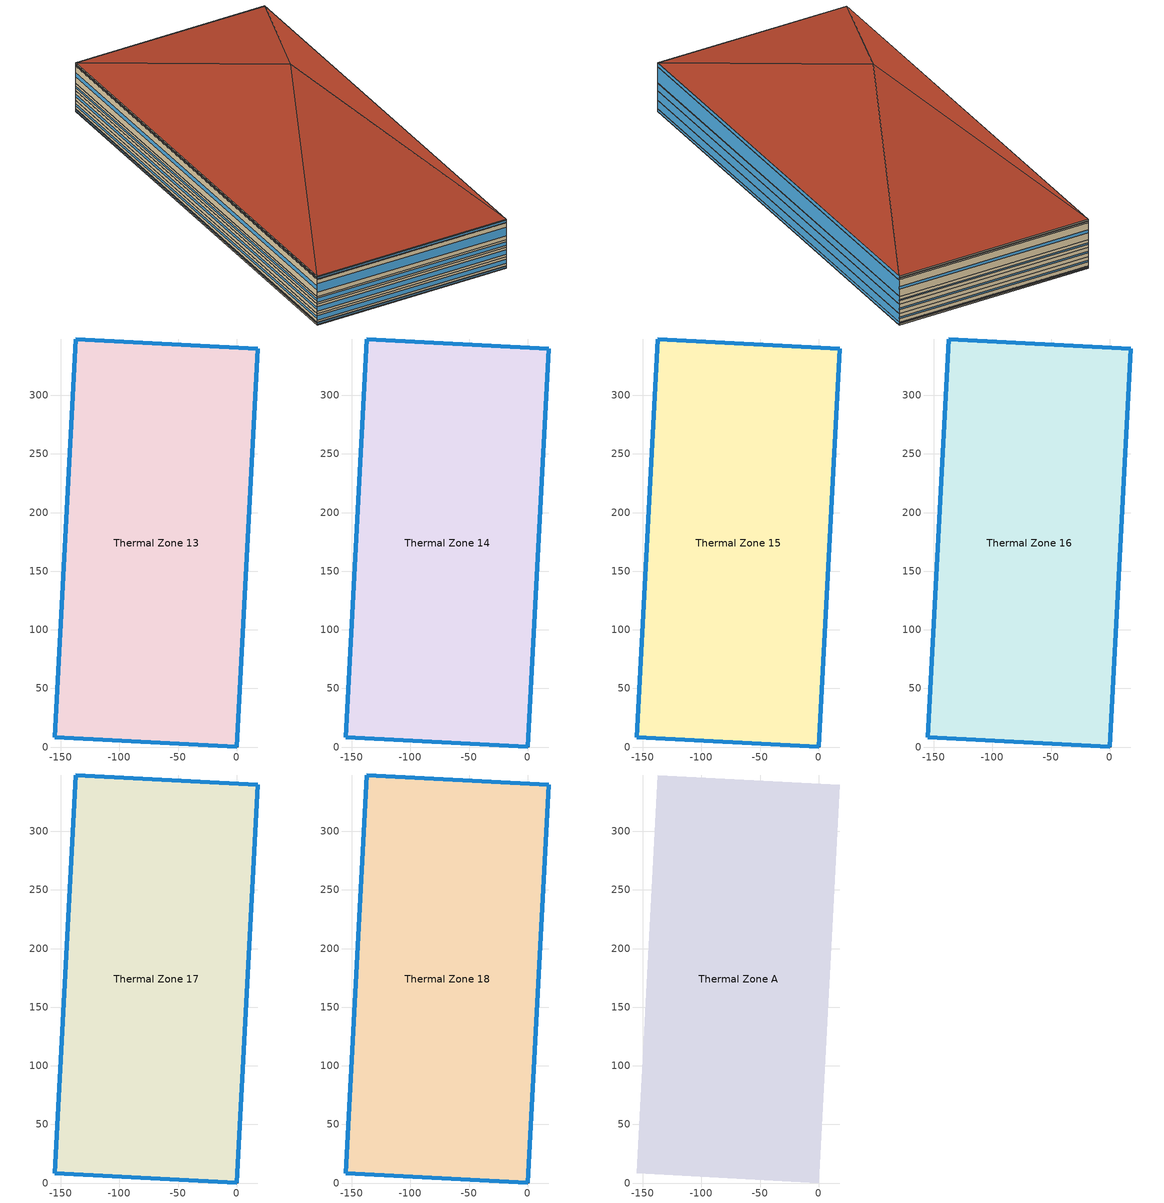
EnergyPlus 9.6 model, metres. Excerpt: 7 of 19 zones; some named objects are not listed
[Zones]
Thermal Zone 13
 floor to Thermal Zone 12 (Interior Floor): 0,0 -155.12,8.13 -137.31,347.99 17.81,339.86 z112.23
 wall outside (Ext Wall): -137.31,347.99 -155.12,8.13 0,0 17.81,339.86 -137.31,347.99 z112.23:114.44
 window (Ext Window): -137.31,347.98 -155.12,8.14 z113.08:113.59; 0,0.01 17.81,339.85 z112.36:114.31; -155.11,8.13 -0.01,0 z112.78:113.89; 17.8,339.86 -137.3,347.99 z113.16:113.51
Thermal Zone 14
 floor to Thermal Zone 13 (Interior Floor): 0,0 -155.12,8.13 -137.31,347.99 17.81,339.86 z114.44
 wall outside (Ext Wall): -137.31,347.99 -155.12,8.13 0,0 17.81,339.86 -137.31,347.99 z114.44:121.64
 window (Ext Window): -137.31,347.98 -155.12,8.14 z117.21:118.87; 0,0.01 17.81,339.85 z114.87:121.21; -155.11,8.13 -0.01,0 z116.24:119.84; 17.8,339.86 -137.3,347.99 z117.46:118.62
Thermal Zone 15
 floor to Thermal Zone 14 (Interior Floor): 0,0 -155.12,8.13 -137.31,347.99 17.81,339.86 z121.64
 wall outside (Ext Wall): -137.31,347.99 -155.12,8.13 0,0 17.81,339.86 -137.31,347.99 z121.64:129.51
 window (Ext Window): -137.31,347.98 -155.12,8.14 z124.67:126.48; 0,0.01 17.81,339.85 z122.11:129.04; -155.11,8.13 -0.01,0 z123.61:127.54; 17.8,339.86 -137.3,347.99 z124.95:126.2
Thermal Zone 16
 floor to Thermal Zone 15 (Interior Floor): 0,0 -155.12,8.13 -137.31,347.99 17.81,339.86 z129.51
 wall outside (Ext Wall): -137.31,347.99 -155.12,8.13 0,0 17.81,339.86 -137.31,347.99 z129.51:135.82
 window (Ext Window): -137.31,347.98 -155.12,8.14 z131.94:133.39; 0,0.01 17.81,339.85 z129.89:135.44; -155.11,8.13 -0.01,0 z131.09:134.24; 17.8,339.86 -137.3,347.99 z132.16:133.17
Thermal Zone 17
 floor to Thermal Zone 16 (Interior Floor): 0,0 -155.12,8.13 -137.31,347.99 17.81,339.86 z135.82
 wall outside (Ext Wall): -137.31,347.99 -155.12,8.13 0,0 17.81,339.86 -137.31,347.99 z135.82:149.72
 window (Ext Window): -137.31,347.98 -155.12,8.14 z141.17:144.37; 0,0.01 17.81,339.85 z136.65:148.89; -155.11,8.13 -0.01,0 z139.3:146.25; 17.8,339.86 -137.3,347.99 z141.66:143.88
Thermal Zone 18
 floor to Thermal Zone 17 (Interior Floor): 0,0 -155.12,8.13 -137.31,347.99 17.81,339.86 z149.72
 wall outside (Ext Wall): -137.31,347.99 -155.12,8.13 0,0 17.81,339.86 -137.31,347.99 z149.72:152.6
 window (Ext Window): -137.31,347.98 -155.12,8.14 z150.83:151.49; 0,0.01 17.81,339.85 z149.89:152.43; -155.11,8.13 -0.01,0 z150.44:151.88; 17.8,339.86 -137.3,347.99 z150.93:151.39
Thermal Zone A
 floor to Thermal Zone 18 (Interior Floor): 0,0 -155.12,8.13 -137.31,347.99 17.81,339.86 z152.6
 roof outside (Ext Roof): -137.31,347.99,152.6 -155.12,8.13,152.6 -68.66,173.99,216.18; 0,0,152.6 17.81,339.86,152.6 -68.66,173.99,216.18; -155.12,8.13,152.6 0,0,152.6 -68.66,173.99,216.18; 17.81,339.86,152.6 -137.31,347.99,152.6 -68.66,173.99,216.18
[Building]
Building 1: North Axis {deg}=-0
[Site:Location]
Washington Dc Dulles IntL Ar: Latitude {deg}=38.98; Longitude {deg}=-77.47; Time Zone {hr}=-5; Elevation {m}=82
[SizingPeriod:DesignDay] Month=7; Day of Month=21; Day Type=SummerDesignDay; Daily Dry-Bulb Temperature Range {deltaC}=14.4; Dry-Bulb Temperature Range Modifier Type=DefaultMultipliers; Barometric Pressure {Pa}=86790; Wind Speed {m/s}=5; Wind Direction {deg}=340; Rain Indicator=No; Snow Indicator=No; Daylight Saving Time Indicator=No; Solar Model Indicator=ASHRAETau; ASHRAE Clear Sky Optical Depth for Beam Irradiance (taub)=0.339; ASHRAE Clear Sky Optical Depth for Diffuse Irradiance (taud)=2.366; Begin Environment Reset Mode=FullResetAtBeginEnvironment
Name | Maximum Dry-Bulb Temperature {C} | Humidity Condition Type | Wetbulb or DewPoint at Maximum Dry-Bulb {C} | Enthalpy at Maximum Dry-Bulb {J/kg}
SALT-LAKE-CITY-IAP Ann Clg .4% Condns DB=>MWB | 36.5 | Wetbulb | 17.1
SALT-LAKE-CITY-IAP Ann Clg .4% Condns DP=>MDB | 22.5 | Dewpoint | 15.6
SALT-LAKE-CITY-IAP Ann Clg .4% Condns Enth=>MDB | 30.8 | Enthalpy |  | 59300
SALT-LAKE-CITY-IAP Ann Clg .4% Condns WB=>MDB | 31.2 | Wetbulb | 19
[Material] Thermal Absorptance=0.9
Name | Roughness | Thickness m | Conductivity W/m-K | Density kg/m3 | Specific Heat J/kg-K | Solar Absorptance | Visible Absorptance
wall concrete | MediumRough | 0.398 | 0.5 | 2243 | 837 | 0.65 | 0.65
roof concrete | MediumRough | 0.401 | 0.5 | 2243 | 837 | 0.65 | 0.65
Wall Insulation [37] | MediumRough | 0.0681 | 0.0432 | 91 | 837 | 0.5 | 0.5
Roof Insulation [25] | MediumRough | 0.263 | 0.049 | 265 | 836.8 | 0.7 | 0.7
F16 Acoustic tile | MediumSmooth | 0.0191 | 0.06 | 368 | 590 | 0.3 | 0.3
M11 100mm lightweight concrete | MediumRough | 0.1016 | 0.53 | 1280 | 840 | 0.5 | 0.5
[Material:AirGap]
F05 Ceiling air space resistance: Thermal Resistance m2-K/W=0.18
[WindowMaterial:SimpleGlazingSystem]
Window Material Simple Glazing System: U-Factor W/m2-K=1.51; Solar Heat Gain Coefficient=0.25
[Construction]
Ext Roof: roof concrete, Roof Insulation [25]
Ext Wall: wall concrete, Wall Insulation [37]
Ext Window: Window Material Simple Glazing System
Interior Floor: F16 Acoustic tile, F05 Ceiling air space resistance, M11 100mm lightweight concrete
[Zone]
Thermal Zone 13: 273, 0, 0, 112.23, , 1, , , , , , Yes
Thermal Zone 14: 273, 0, 0, 114.44, , 1, , , , , , Yes
Thermal Zone 15: 273, 0, 0, 121.64, , 1, , , , , , Yes
Thermal Zone 16: 273, 0, 0, 129.51, , 1, , , , , , Yes
Thermal Zone 17: 273, 0, 0, 135.82, , 1, , , , , , Yes
Thermal Zone 18: 273, 0, 0, 149.72, , 1, , , , , , Yes
Thermal Zone A: 273, 0, 0, 152.6, , 1, , , , , , No
[ZoneControl:Thermostat] Temperature Difference Between Cutout And Setpoint deltaC=0
Name | Zone or ZoneList | Control Type Schedule | Control 1
Thermal Zone 13 Thermostat | Thermal Zone 13 | Thermal Zone 13 Thermostat Schedule | Thermostat Setpoint Dual Setpoint 13
Thermal Zone 14 Thermostat | Thermal Zone 14 | Thermal Zone 14 Thermostat Schedule | Thermostat Setpoint Dual Setpoint 14
Thermal Zone 15 Thermostat | Thermal Zone 15 | Thermal Zone 15 Thermostat Schedule | Thermostat Setpoint Dual Setpoint 15
Thermal Zone 16 Thermostat | Thermal Zone 16 | Thermal Zone 16 Thermostat Schedule | Thermostat Setpoint Dual Setpoint 16
Thermal Zone 17 Thermostat | Thermal Zone 17 | Thermal Zone 17 Thermostat Schedule | Thermostat Setpoint Dual Setpoint 17
Thermal Zone 18 Thermostat | Thermal Zone 18 | Thermal Zone 18 Thermostat Schedule | Thermostat Setpoint Dual Setpoint 18
[ThermostatSetpoint:DualSetpoint]
Name | Heating Setpoint Temperature Schedule | Cooling Setpoint Temperature Schedule
Thermostat Setpoint Dual Setpoint 13 | HtgSetp 13 | ClgSetp 13
Thermostat Setpoint Dual Setpoint 14 | HtgSetp 14 | ClgSetp 14
Thermostat Setpoint Dual Setpoint 15 | HtgSetp 15 | ClgSetp 15
Thermostat Setpoint Dual Setpoint 16 | HtgSetp 16 | ClgSetp 16
Thermostat Setpoint Dual Setpoint 17 | HtgSetp 17 | ClgSetp 17
Thermostat Setpoint Dual Setpoint 18 | HtgSetp 18 | ClgSetp 18
[Zone equipment]
Thermal Zone 13: VRF Zone Terminal 13
Thermal Zone 14: VRF Zone Terminal 14
Thermal Zone 15: VRF Zone Terminal 15
Thermal Zone 16: VRF Zone Terminal 16
Thermal Zone 17: VRF Zone Terminal 17
Thermal Zone 18: VRF Zone Terminal 18
[Sizing:Zone] Zone Cooling Design Supply Air Temperature Input Method=SupplyAirTemperature; Zone Cooling Design Supply Air Temperature C=13.8; Zone Cooling Design Supply Air Temperature Difference deltaC=11.11; Zone Heating Design Supply Air Temperature Input Method=SupplyAirTemperature; Zone Heating Design Supply Air Temperature C=47.1; Zone Heating Design Supply Air Temperature Difference deltaC=11.11; Zone Cooling Design Supply Air Humidity Ratio kgWater/kgDryAir=0.0085; Zone Heating Design Supply Air Humidity Ratio kgWater/kgDryAir=0.008; Cooling Design Air Flow Method=DesignDay; Cooling Design Air Flow Rate m3/s=0; Cooling Minimum Air Flow per Zone Floor Area m3/s-m2=0.000762; Cooling Minimum Air Flow m3/s=0; Cooling Minimum Air Flow Fraction=0; Heating Design Air Flow Method=DesignDay; Heating Design Air Flow Rate m3/s=0; Heating Maximum Air Flow per Zone Floor Area m3/s-m2=0.002032; Heating Maximum Air Flow m3/s=0.141576; Heating Maximum Air Flow Fraction=0.3; Account for Dedicated Outdoor Air System=No
Name | Design Specification Outdoor Air Object
Thermal Zone 13 | Ventilation 13
Thermal Zone 14 | Ventilation 14
Thermal Zone 15 | Ventilation 15
Thermal Zone 16 | Ventilation 16
Thermal Zone 17 | Ventilation 17
Thermal Zone 18 | Ventilation 18
[DesignSpecification:OutdoorAir] Outdoor Air Method=Sum; Outdoor Air Flow per Person m3/s-person=0; Outdoor Air Flow per Zone Floor Area m3/s-m2=0; Outdoor Air Flow per Zone m3/s=0; Outdoor Air Flow Air Changes per Hour 1/hr=2.56
Ventilation 13; Ventilation 14; Ventilation 15; Ventilation 16; Ventilation 17; Ventilation 18
[Schedule:Day:Interval]
HtgSetp Summer Design Day 13; HtgSetp Summer Design Day 14; HtgSetp Summer Design Day 15; HtgSetp Summer Design Day 16; HtgSetp Summer Design Day 17; HtgSetp Summer Design Day 18: No, 24:00, 15.6
HtgSetp Winter Design Day 13; HtgSetp Winter Design Day 14; HtgSetp Winter Design Day 15; HtgSetp Winter Design Day 16; HtgSetp Winter Design Day 17; HtgSetp Winter Design Day 18: No, 24:00, 21
ClgSetp Summer Design Day 13; ClgSetp Summer Design Day 14; ClgSetp Summer Design Day 15; ClgSetp Summer Design Day 16; ClgSetp Summer Design Day 17; ClgSetp Summer Design Day 18: No, 06:00, 26.7, 22:00, 24, 24:00, 26.7
ClgSetp Winter Design Day 13; ClgSetp Winter Design Day 14; ClgSetp Winter Design Day 15; ClgSetp Winter Design Day 16; ClgSetp Winter Design Day 17; ClgSetp Winter Design Day 18: No, 24:00, 26.7
ClgSetp Default Schedule 13; ClgSetp Default Schedule 14; ClgSetp Default Schedule 15; ClgSetp Default Schedule 16; ClgSetp Default Schedule 17; ClgSetp Default Schedule 18: Temperature 37, No, 01:00, 28.7, 02:00, 28.7, 03:00, 28.7, 04:00, 28.7, 05:00, 28.7, 06:00, 28.7, 07:00, 25.7, 08:00, 25.7, 09:00, 25.7, 10:00, 25.7, 11:00, 25.7, 12:00, 25.7, 13:00, 25.7, 14:00, 25.7, 15:00, 25.7, 16:00, 25.7, 17:00, 25.7, 18:00, 25.7, 19:00, 25.7, 20:00, 25.7, 21:00, 28.7, 22:00, 28.7, 23:00, 28.7, 24:00, 28.7
HtgSetp Default Schedule 13; HtgSetp Default Schedule 14; HtgSetp Default Schedule 15; HtgSetp Default Schedule 16; HtgSetp Default Schedule 17; HtgSetp Default Schedule 18: Temperature 36, No, 01:00, 22.2, 02:00, 22.2, 03:00, 22.2, 04:00, 22.2, 05:00, 22.2, 06:00, 22.2, 07:00, 19, 08:00, 19, 09:00, 19, 10:00, 19, 11:00, 19, 12:00, 19, 13:00, 19, 14:00, 19, 15:00, 19, 16:00, 19, 17:00, 19, 18:00, 19, 19:00, 19, 20:00, 19, 21:00, 22.2, 22:00, 22.2, 23:00, 22.2, 24:00, 22.2
[Schedule:Week:Daily]
HtgSetp 13 Week Rule - Jan1-Dec31: HtgSetp Default Schedule 13, HtgSetp Default Schedule 13, HtgSetp Default Schedule 13, HtgSetp Default Schedule 13, HtgSetp Default Schedule 13, HtgSetp Default Schedule 13, HtgSetp Default Schedule 13, HtgSetp Default Schedule 13, HtgSetp Summer Design Day 13, HtgSetp Winter Design Day 13, HtgSetp Default Schedule 13, HtgSetp Default Schedule 13
ClgSetp 13 Week Rule - Jan1-Dec31: ClgSetp Default Schedule 13, ClgSetp Default Schedule 13, ClgSetp Default Schedule 13, ClgSetp Default Schedule 13, ClgSetp Default Schedule 13, ClgSetp Default Schedule 13, ClgSetp Default Schedule 13, ClgSetp Default Schedule 13, ClgSetp Summer Design Day 13, ClgSetp Winter Design Day 13, ClgSetp Default Schedule 13, ClgSetp Default Schedule 13
HtgSetp 14 Week Rule - Jan1-Dec31: HtgSetp Default Schedule 14, HtgSetp Default Schedule 14, HtgSetp Default Schedule 14, HtgSetp Default Schedule 14, HtgSetp Default Schedule 14, HtgSetp Default Schedule 14, HtgSetp Default Schedule 14, HtgSetp Default Schedule 14, HtgSetp Summer Design Day 14, HtgSetp Winter Design Day 14, HtgSetp Default Schedule 14, HtgSetp Default Schedule 14
ClgSetp 14 Week Rule - Jan1-Dec31: ClgSetp Default Schedule 14, ClgSetp Default Schedule 14, ClgSetp Default Schedule 14, ClgSetp Default Schedule 14, ClgSetp Default Schedule 14, ClgSetp Default Schedule 14, ClgSetp Default Schedule 14, ClgSetp Default Schedule 14, ClgSetp Summer Design Day 14, ClgSetp Winter Design Day 14, ClgSetp Default Schedule 14, ClgSetp Default Schedule 14
HtgSetp 15 Week Rule - Jan1-Dec31: HtgSetp Default Schedule 15, HtgSetp Default Schedule 15, HtgSetp Default Schedule 15, HtgSetp Default Schedule 15, HtgSetp Default Schedule 15, HtgSetp Default Schedule 15, HtgSetp Default Schedule 15, HtgSetp Default Schedule 15, HtgSetp Summer Design Day 15, HtgSetp Winter Design Day 15, HtgSetp Default Schedule 15, HtgSetp Default Schedule 15
ClgSetp 15 Week Rule - Jan1-Dec31: ClgSetp Default Schedule 15, ClgSetp Default Schedule 15, ClgSetp Default Schedule 15, ClgSetp Default Schedule 15, ClgSetp Default Schedule 15, ClgSetp Default Schedule 15, ClgSetp Default Schedule 15, ClgSetp Default Schedule 15, ClgSetp Summer Design Day 15, ClgSetp Winter Design Day 15, ClgSetp Default Schedule 15, ClgSetp Default Schedule 15
HtgSetp 16 Week Rule - Jan1-Dec31: HtgSetp Default Schedule 16, HtgSetp Default Schedule 16, HtgSetp Default Schedule 16, HtgSetp Default Schedule 16, HtgSetp Default Schedule 16, HtgSetp Default Schedule 16, HtgSetp Default Schedule 16, HtgSetp Default Schedule 16, HtgSetp Summer Design Day 16, HtgSetp Winter Design Day 16, HtgSetp Default Schedule 16, HtgSetp Default Schedule 16
ClgSetp 16 Week Rule - Jan1-Dec31: ClgSetp Default Schedule 16, ClgSetp Default Schedule 16, ClgSetp Default Schedule 16, ClgSetp Default Schedule 16, ClgSetp Default Schedule 16, ClgSetp Default Schedule 16, ClgSetp Default Schedule 16, ClgSetp Default Schedule 16, ClgSetp Summer Design Day 16, ClgSetp Winter Design Day 16, ClgSetp Default Schedule 16, ClgSetp Default Schedule 16
HtgSetp 17 Week Rule - Jan1-Dec31: HtgSetp Default Schedule 17, HtgSetp Default Schedule 17, HtgSetp Default Schedule 17, HtgSetp Default Schedule 17, HtgSetp Default Schedule 17, HtgSetp Default Schedule 17, HtgSetp Default Schedule 17, HtgSetp Default Schedule 17, HtgSetp Summer Design Day 17, HtgSetp Winter Design Day 17, HtgSetp Default Schedule 17, HtgSetp Default Schedule 17
ClgSetp 17 Week Rule - Jan1-Dec31: ClgSetp Default Schedule 17, ClgSetp Default Schedule 17, ClgSetp Default Schedule 17, ClgSetp Default Schedule 17, ClgSetp Default Schedule 17, ClgSetp Default Schedule 17, ClgSetp Default Schedule 17, ClgSetp Default Schedule 17, ClgSetp Summer Design Day 17, ClgSetp Winter Design Day 17, ClgSetp Default Schedule 17, ClgSetp Default Schedule 17
HtgSetp 18 Week Rule - Jan1-Dec31: HtgSetp Default Schedule 18, HtgSetp Default Schedule 18, HtgSetp Default Schedule 18, HtgSetp Default Schedule 18, HtgSetp Default Schedule 18, HtgSetp Default Schedule 18, HtgSetp Default Schedule 18, HtgSetp Default Schedule 18, HtgSetp Summer Design Day 18, HtgSetp Winter Design Day 18, HtgSetp Default Schedule 18, HtgSetp Default Schedule 18
ClgSetp 18 Week Rule - Jan1-Dec31: ClgSetp Default Schedule 18, ClgSetp Default Schedule 18, ClgSetp Default Schedule 18, ClgSetp Default Schedule 18, ClgSetp Default Schedule 18, ClgSetp Default Schedule 18, ClgSetp Default Schedule 18, ClgSetp Default Schedule 18, ClgSetp Summer Design Day 18, ClgSetp Winter Design Day 18, ClgSetp Default Schedule 18, ClgSetp Default Schedule 18
[Schedule:Year]
HtgSetp 13: HtgSetp 13 Week Rule - Jan1-Dec31, 1, 1, 12, 31
ClgSetp 13: ClgSetp 13 Week Rule - Jan1-Dec31, 1, 1, 12, 31
HtgSetp 14: HtgSetp 14 Week Rule - Jan1-Dec31, 1, 1, 12, 31
ClgSetp 14: ClgSetp 14 Week Rule - Jan1-Dec31, 1, 1, 12, 31
HtgSetp 15: HtgSetp 15 Week Rule - Jan1-Dec31, 1, 1, 12, 31
ClgSetp 15: ClgSetp 15 Week Rule - Jan1-Dec31, 1, 1, 12, 31
HtgSetp 16: HtgSetp 16 Week Rule - Jan1-Dec31, 1, 1, 12, 31
ClgSetp 16: ClgSetp 16 Week Rule - Jan1-Dec31, 1, 1, 12, 31
HtgSetp 17: HtgSetp 17 Week Rule - Jan1-Dec31, 1, 1, 12, 31
ClgSetp 17: ClgSetp 17 Week Rule - Jan1-Dec31, 1, 1, 12, 31
HtgSetp 18: HtgSetp 18 Week Rule - Jan1-Dec31, 1, 1, 12, 31
ClgSetp 18: ClgSetp 18 Week Rule - Jan1-Dec31, 1, 1, 12, 31
[Schedule:Compact]
Thermal Zone 13 Thermostat Schedule; Thermal Zone 14 Thermostat Schedule; Thermal Zone 15 Thermostat Schedule; Thermal Zone 16 Thermostat Schedule; Thermal Zone 17 Thermostat Schedule; Thermal Zone 18 Thermostat Schedule: Through: 12/31, For: AllDays, Until: 24:00, 4
